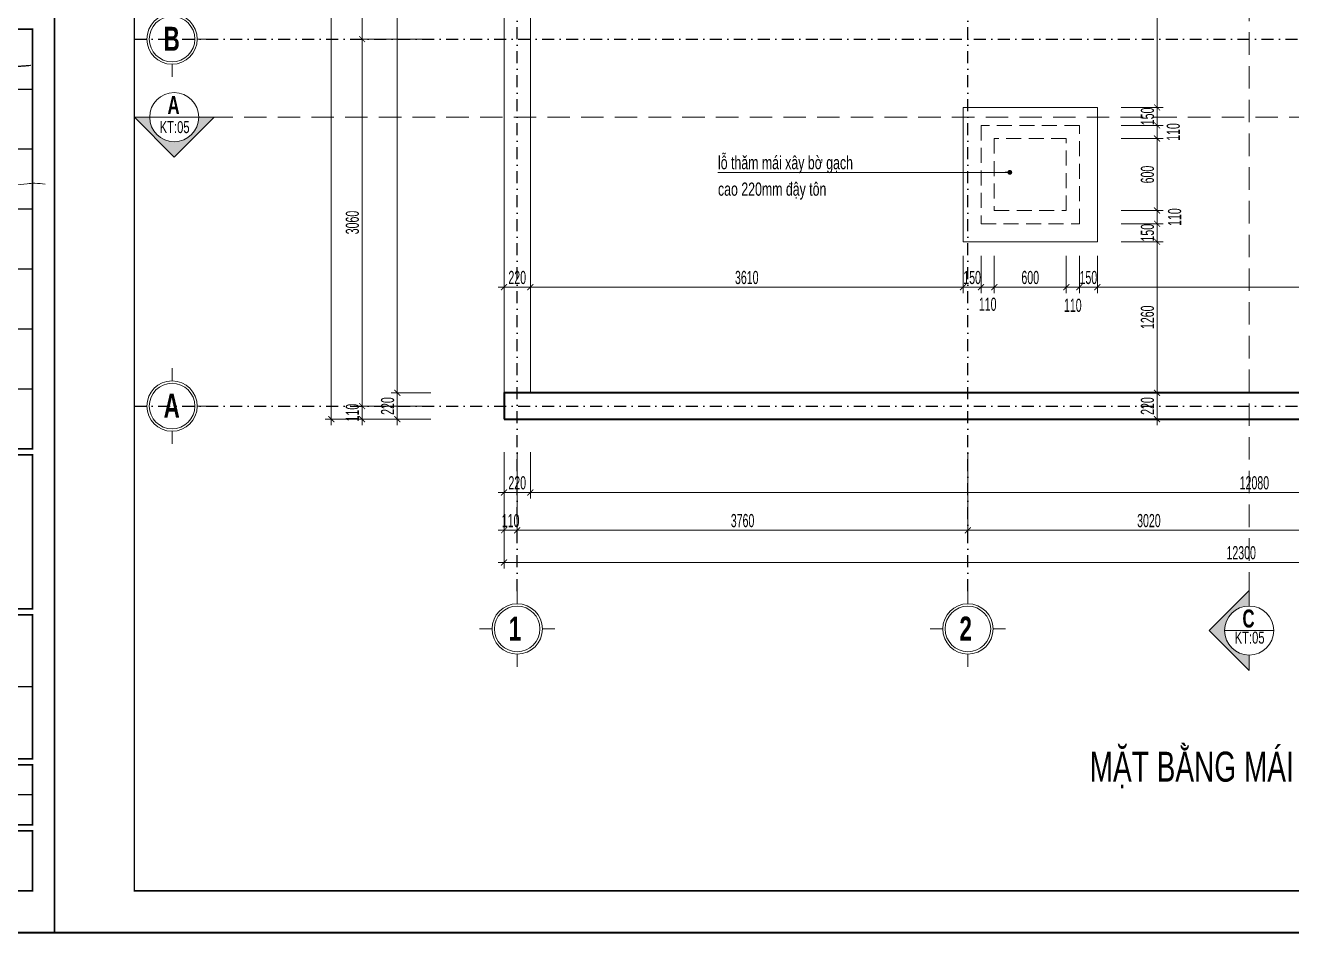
# Model space of a CAD drawing. Header units: inches. Extents: x 274208 to 641690, y -81912 to 129129.
# Drawn here: x 468878 to 479443, y 89217 to 96782 of the extents above; entities that cross this region are included whole.
import ezdxf
from ezdxf.enums import TextEntityAlignment as Align

# ---------------------------------------------------------------- set-up
doc = ezdxf.new("R2010")
doc.units = ezdxf.units.IN
doc.header["$MEASUREMENT"] = 0
doc.header["$PDMODE"] = 3
for name, pattern in [('$1$HIDDEN', [0.375, 0.25, -0.125]), ('DASHDOT', [1, 0.5, -0.25, 0, -0.25]), ('HIDDEN', [0.375, 0.25, -0.125])]:
    doc.linetypes.add(name, pattern=pattern)
for name, color, linetype, lineweight in [('01.Cut', 255, 'Continuous', 35), ('02.Thay', 145, 'Continuous', 20), ('03.Manh', 251, 'Continuous', 13), ('04.Khuat', 250, 'HIDDEN', 18), ('05.Text', 253, 'Continuous', 18), ('08.Dim', 156, 'Continuous', 15), ('09.Hatch', 250, 'Continuous', 5), ('11.Khung bo', 32, 'Continuous', 50), ('12.Khung', 36, 'Continuous', 25), ('NN_KI HIEU', 22, 'Continuous', 18)]:
    doc.layers.add(name, color=color, linetype=linetype, lineweight=lineweight)
doc.layers.add('Tpl_Bound', color=1, linetype='Continuous', plot=False)
doc.layers.add('TRUC', color=250, linetype='DASHDOT')
doc.styles.add('AVANTH', font='')
doc.styles.add('AVANTHB', font='')
doc.styles.add('TT5_Ghi chu 1', font='', dxfattribs={"width": 0.7, "height": 240})
doc.styles.add('TT5_Text Dim', font='hoatbif.shx', dxfattribs={"width": 0.6})
doc.styles.get('AVANTH').set_extended_font_data('.VnAvantH')
doc.styles.get('AVANTHB').set_extended_font_data('.VnAvantH', bold=True)
doc.styles.get('TT5_Ghi chu 1').set_extended_font_data('.VnBlackH')
doc.dimstyles.new('TT5_Dim 1-40', dxfattribs={"dimscale": 40, "dimtxt": 2.2, "dimasz": 1, "dimexe": 1, "dimexo": 0.5, "dimgap": 0.5, "dimtad": 1, "dimdec": 0, "dimzin": 0, "dimdsep": 46, "dimtxsty": 'TT5_Text Dim', "dimblk": 'ARCHTICK', "dimcen": 0, "dimdle": 1, "dimclrd": 256, "dimclre": 256, "dimclrt": 1, "dimadec": 0, "dimazin": 0, "dimtfac": 0.015, "dimtdec": 0, "dimtix": 1, "dimtmove": 2, "dimatfit": 3, "dimldrblk": 'DOT', "dimfxl": 1, "dimtolj": 1, "dimtzin": 0, "dimlwd": -1, "dimlwe": -1, "dimarcsym": 1})
doc.dimstyles.new('TT5_Dim 1-50', dxfattribs={"dimscale": 50, "dimtxt": 2.2, "dimasz": 1, "dimexe": 1, "dimexo": 0.5, "dimgap": 0.5, "dimtad": 1, "dimdec": 0, "dimzin": 0, "dimdsep": 46, "dimtxsty": 'TT5_Text Dim', "dimblk": 'ARCHTICK', "dimcen": 0, "dimdle": 1, "dimclrd": 256, "dimclre": 256, "dimclrt": 1, "dimadec": 0, "dimazin": 0, "dimtfac": 0.015, "dimtdec": 0, "dimtix": 1, "dimtmove": 2, "dimatfit": 3, "dimldrblk": 'DOT', "dimfxl": 1, "dimtolj": 1, "dimtzin": 0, "dimlwd": -1, "dimlwe": -1, "dimarcsym": 1})

# ---------------------------------------------------------------- blocks, each defined once
blk = doc.blocks.new('100')
at = {"layer": '05.Text', "color": 1}
blk.add_arc((1901175, -931477), 3.2, 294.4268, 78.1554, dxfattribs=at)
for points, knots in [([(1899973, -931202), (1899967, -931200), (1899954, -931196), (1899938, -931203), (1899921, -931213), (1899904, -931232), (1899888, -931254), (1899873, -931280), (1899858, -931304), (1899845, -931331), (1899823, -931367), (1899803, -931414), (1899787, -931444), (1899771, -931483), (1899770, -931436), (1899785, -931413), (1899815, -931393), (1899836, -931391), (1899852, -931395), (1899861, -931406), (1899863, -931422), (1899859, -931447), (1899853, -931471), (1899843, -931498), (1899835, -931518), (1899808, -931572), (1899849, -931495), (1899866, -931465), (1899879, -931439), (1899894, -931428), (1899907, -931427), (1899911, -931438), (1899910, -931450), (1899905, -931465), (1899898, -931484), (1899890, -931509), (1899883, -931532), (1899866, -931581), (1899892, -931515), (1899904, -931486), (1899917, -931461), (1899934, -931439), (1899958, -931433), (1899972, -931447), (1899973, -931464), (1899969, -931478), (1899965, -931493), (1899957, -931508), (1899946, -931551), (1899963, -931503), (1899974, -931480), (1899983, -931445), (1900000, -931421), (1900020, -931411), (1900038, -931414), (1900044, -931426), (1900043, -931438), (1900042, -931451), (1900040, -931464), (1900037, -931478), (1900033, -931488), (1900029, -931500), (1900023, -931514), (1900006, -931554), (1900039, -931496), (1900053, -931468), (1900076, -931426), (1900096, -931405), (1900119, -931393), (1900136, -931407), (1900135, -931429), (1900129, -931452), (1900118, -931473), (1900113, -931491), (1900104, -931504), (1900098, -931513), (1900083, -931522), (1900083, -931497), (1900082, -931479), (1900087, -931447), (1900090, -931412), (1900108, -931364), (1900141, -931301), (1900188, -931216), (1900258, -931142), (1900329, -931084), (1900391, -931029), (1900463, -930996), (1900528, -930964), (1900585, -930952), (1900634, -930954), (1900661, -930993), (1900653, -931044), (1900623, -931100), (1900584, -931174), (1900522, -931236), (1900461, -931308), (1900391, -931375), (1900300, -931445), (1900213, -931523), (1900118, -931599), (1900022, -931665), (1899919, -931736), (1899859, -931775), (1899777, -931844), (1899852, -931830), (1899893, -931817), (1899948, -931795), (1900035, -931760), (1900144, -931709), (1900291, -931663), (1900444, -931614), (1900591, -931565), (1900725, -931540), (1900843, -931517), (1900958, -931495), (1901071, -931492), (1901141, -931484), (1901176, -931480)], [0, 0, 0, 0, 19.742736, 37.133711, 51.551109, 77.355177, 111.043228, 134.8749, 168.044937, 195.531963, 223.83206, 296.579604, 334.006538, 354.862187, 374.114917, 422.887411, 452.068937, 474.719362, 486.70833, 499.788035, 516.471079, 533.408581, 573.712401, 591.872122, 617.766461, 649.305708, 711.400313, 744.882204, 779.031282, 791.720508, 801.10504, 810.905666, 823.841208, 837.146436, 855.839349, 886.372303, 913.743024, 937.882632, 993.135332, 1012.578644, 1046.559001, 1074.358066, 1094.38071, 1111.558876, 1125.489315, 1142.037403, 1155.384571, 1170.812574, 1201.849995, 1226.568972, 1266.374313, 1298.841021, 1330.027806, 1350.1848, 1365.448368, 1376.030322, 1387.990701, 1400.504845, 1415.805625, 1427.557431, 1441.212789, 1450.201596, 1464.583471, 1494.495999, 1521.199494, 1587.987784, 1627.792367, 1655.66996, 1679.533207, 1692.164413, 1714.474488, 1740.036894, 1764.968925, 1782.60841, 1796.472323, 1809.830826, 1819.292283, 1836.233739, 1857.253702, 1884.806496, 1928.743175, 1964.457309, 2034.976788, 2144.109914, 2252.814524, 2339.891273, 2418.018128, 2499.388796, 2576.721957, 2632.226097, 2677.858721, 2710.777511, 2760.683591, 2822.385174, 2904.062327, 3008.271093, 3084.765208, 3187.609521, 3297.787944, 3427.826967, 3540.554364, 3658.919114, 3783.110455, 3891.383702, 3938.835148, 3988.246142, 4029.992376, 4088.279873, 4157.519033, 4314.85278, 4446.156677, 4620.795453, 4796.781347, 4910.081883, 5030.401018, 5157.390076, 5260.768552, 5368.159844, 5368.159844, 5368.159844, 5368.159844]), ([(1899807, -931830), (1899808, -931830), (1899809, -931830), (1899811, -931830), (1899812, -931830), (1899815, -931830), (1899816, -931830), (1899821, -931829), (1899824, -931829), (1899831, -931827), (1899835, -931827), (1899842, -931825), (1899845, -931825), (1899855, -931822), (1899860, -931821), (1899870, -931818), (1899875, -931816), (1899882, -931814), (1899884, -931813), (1899893, -931810), (1899900, -931807), (1899913, -931802), (1899920, -931800), (1899931, -931795), (1899935, -931793), (1899943, -931790), (1899946, -931789), (1899953, -931786), (1899956, -931785), (1899966, -931781), (1899972, -931778), (1899985, -931773), (1899991, -931771), (1900002, -931766), (1900006, -931765), (1900015, -931761), (1900019, -931759), (1900032, -931754), (1900040, -931750), (1900066, -931739), (1900083, -931731), (1900108, -931721), (1900116, -931717), (1900131, -931711), (1900137, -931709), (1900149, -931704), (1900154, -931702), (1900165, -931698), (1900170, -931696), (1900186, -931691), (1900197, -931687), (1900229, -931676), (1900250, -931670), (1900281, -931660), (1900290, -931657), (1900310, -931651), (1900319, -931647), (1900348, -931638), (1900367, -931632), (1900397, -931622), (1900407, -931619), (1900427, -931612), (1900437, -931609), (1900456, -931603), (1900465, -931600), (1900494, -931591), (1900513, -931584), (1900541, -931576), (1900550, -931573), (1900570, -931567), (1900581, -931565), (1900597, -931560), (1900603, -931559), (1900622, -931554), (1900634, -931551), (1900659, -931546), (1900671, -931544), (1900692, -931540), (1900701, -931538), (1900716, -931535), (1900723, -931534), (1900737, -931531), (1900744, -931530), (1900765, -931526), (1900779, -931523), (1900801, -931519), (1900809, -931518), (1900825, -931514), (1900833, -931513), (1900855, -931509), (1900870, -931506), (1900892, -931502), (1900900, -931501), (1900923, -931497), (1900939, -931494), (1900958, -931492), (1900962, -931492), (1900971, -931491), (1900975, -931490), (1900987, -931489), (1900995, -931489), (1901020, -931487), (1901037, -931486), (1901058, -931485), (1901063, -931485), (1901074, -931484), (1901080, -931484), (1901093, -931483), (1901099, -931482), (1901118, -931480), (1901130, -931479), (1901154, -931477), (1901165, -931475), (1901176, -931474)], [20.328887, 20.328887, 20.328887, 20.328887, 20.34966, 20.34966, 20.370433, 20.370433, 20.391207, 20.391207, 20.434161, 20.434161, 20.477115, 20.477115, 20.520069, 20.520069, 20.602897, 20.602897, 20.685725, 20.685725, 20.73073, 20.73073, 20.841809, 20.841809, 20.952889, 20.952889, 21.022543, 21.022543, 21.07671, 21.07671, 21.130876, 21.130876, 21.239209, 21.239209, 21.346164, 21.346164, 21.41774, 21.41774, 21.489317, 21.489317, 21.632469, 21.632469, 21.918775, 21.918775, 22.055033, 22.055033, 22.161922, 22.161922, 22.248189, 22.248189, 22.334455, 22.334455, 22.506988, 22.506988, 22.852054, 22.852054, 23.007369, 23.007369, 23.162684, 23.162684, 23.473314, 23.473314, 23.645655, 23.645655, 23.799507, 23.799507, 23.953358, 23.953358, 24.261061, 24.261061, 24.408804, 24.408804, 24.575973, 24.575973, 24.672801, 24.672801, 24.866458, 24.866458, 25.060115, 25.060115, 25.196763, 25.196763, 25.305273, 25.305273, 25.413783, 25.413783, 25.630804, 25.630804, 25.76457, 25.76457, 25.881574, 25.881574, 26.112213, 26.112213, 26.23287, 26.23287, 26.474182, 26.474182, 26.537592, 26.537592, 26.601002, 26.601002, 26.727823, 26.727823, 26.981464, 26.981464, 27.056988, 27.056988, 27.154575, 27.154575, 27.252161, 27.252161, 27.447334, 27.447334, 27.617006, 27.617006, 27.617006, 27.617006]), ([(1900027, -933500), (1900028, -933495), (1900029, -933475), (1900010, -933522), (1900041, -933557), (1900095, -933511), (1900154, -933461), (1900222, -933393), (1900280, -933312), (1900318, -933248), (1900355, -933202), (1900345, -933163), (1900297, -933190), (1900265, -933226), (1900221, -933280), (1900168, -933361), (1900108, -933445), (1900075, -933539), (1900057, -933597), (1900065, -933630), (1900077, -933654), (1900123, -933629), (1900176, -933586), (1900391, -933344), (1900537, -933217), (1900787, -932865), (1900665, -932986), (1900598, -933094), (1900494, -933261), (1900413, -933391), (1900396, -933454), (1900395, -933492), (1900470, -933407), (1900493, -933365), (1900645, -933168), (1900543, -933294), (1900513, -933336), (1900502, -933367), (1900498, -933393), (1900534, -933398), (1900569, -933370), (1900603, -933334), (1900678, -933245), (1900567, -933315), (1900453, -933362), (1900586, -933347), (1900655, -933323), (1900766, -933306), (1900830, -933287), (1900975, -933278), (1900875, -933295), (1900785, -933350), (1900604, -933442), (1900351, -933549), (1899955, -933689), (1899652, -933774), (1899240, -933977), (1899913, -933722), (1900222, -933624), (1900688, -933511), (1901024, -933457), (1901268, -933437), (1901368, -933451), (1901426, -933459)], [0, 0, 0, 0, 13.001549, 45.182046, 75.147666, 135.108377, 209.641321, 330.219786, 413.431736, 506.039568, 562.398795, 572.463919, 614.687261, 666.540181, 742.379066, 813.202468, 960.332922, 1047.085289, 1116.051756, 1131.302675, 1149.586427, 1184.79628, 1250.847983, 1377.568732, 2101.569807, 2168.068812, 2267.843813, 2387.363722, 2649.028258, 2817.08725, 2833.831444, 2854.618351, 2901.709158, 3027.903615, 3176.185809, 3269.626432, 3330.368571, 3346.796885, 3372.809813, 3391.190007, 3437.370987, 3499.325704, 3566.136718, 3664.560559, 3739.363206, 3816.79641, 3907.070556, 4014.590981, 4111.202593, 4196.764677, 4225.616608, 4342.07839, 4556.167365, 4806.734713, 5180.847788, 5782.871818, 5867.791252, 6344.624172, 6742.186194, 7236.015034, 7661.393477, 7790.355718, 7964.394921, 7964.394921, 7964.394921, 7964.394921])]:
    blk.add_open_spline(points, degree=3, knots=knots, dxfattribs=at)
at = {"layer": '11.Khung bo', "const_width": 26.7}
for points in [[(1860913, -945240), (1860913, -916940), (1896063, -916940), (1896063, -945240)], [(1896213, -937871), (1901213, -937871), (1901213, -930871), (1896213, -930871)], [(1896213, -940540), (1901213, -940540), (1901213, -937971), (1896213, -937971)], [(1896213, -943040), (1901213, -943040), (1901213, -940640), (1896213, -940640)], [(1896213, -944140), (1901213, -944140), (1901213, -943140), (1896213, -943140)], [(1896213, -945240), (1901213, -945240), (1901213, -944240), (1896213, -944240)]]:
    blk.add_lwpolyline(points, close=True, dxfattribs=at)
at = {"layer": '12.Khung'}
for p, q in [((1896213, -931871), (1901213, -931871)), ((1896213, -932871), (1901213, -932871)), ((1896213, -933871), (1901213, -933871)), ((1896213, -934871), (1901213, -934871)), ((1896213, -935871), (1901213, -935871)), ((1896213, -936871), (1901213, -936871)), ((1901213, -941840), (1896213, -941840)), ((1901213, -943640), (1896213, -943640))]:
    blk.add_line(p, q, dxfattribs=at)
at = {"layer": '12.Khung', "color": 1}
blk.add_lwpolyline([(1901579, -945940), (1901579, -916240), (1859580, -916240), (1859580, -945940)], close=True, dxfattribs=at)
blk = doc.blocks.new('DANHTRUC')
for p, q in [((980383, -947347), (980383, -947137)), ((979963, -947767), (979753, -947767)), ((980803, -947767), (981013, -947767)), ((980383, -948187), (980383, -948397))]:
    blk.add_line(p, q)
for radius in [420, 380]:
    blk.add_circle((980383, -947767), radius)
blk = doc.blocks.new('_ARCHTICK')
at = {"color": 0, "linetype": 'ByBlock', "const_width": 0.15}
blk.add_lwpolyline([(-0.5, -0.5), (0.5, 0.5)], dxfattribs=at)
blk = doc.blocks.new('*D166')
at = {"layer": '08.Dim', "transparency": 16777216}
for p, q in [((472260, 100498), (471931, 100498)), ((471981, 100548), (471981, 93668)), ((472260, 93718), (471931, 93718))]:
    blk.add_line(p, q, dxfattribs=at)
at = {"layer": 'Defpoints', "color": 0, "transparency": 16777216}
for p in [(472285, 100498), (471981, 93718), (472285, 93718)]:
    blk.add_point(p, dxfattribs=at)
at = {"layer": '08.Dim', "transparency": 16777216, "xscale": 50, "yscale": 50, "zscale": 50}
for p, rotation in [((471981, 100498), 90), ((471981, 93718), 270)]:
    blk.add_blockref('_ARCHTICK', p, dxfattribs=dict(at, rotation=rotation))
at = {"layer": '08.Dim', "color": 1, "transparency": 16777216, "insert": (471901, 97108), "char_height": 110, "attachment_point": 5, "rotation": 90, "style": 'TT5_Text Dim'}
blk.add_mtext('\\A1;6780', dxfattribs=at)
blk = doc.blocks.new('_DOT')
at = {"color": 1, "linetype": 'ByBlock'}
blk.add_line((-0.5, 0), (-1, 0), dxfattribs=at)
at = {"color": 1, "linetype": 'ByBlock', "const_width": 0.5}
blk.add_lwpolyline([(-0.25, 0, 1), (0.25, 0, 1)], format="xyb", close=True, dxfattribs=at)
blk = doc.blocks.new('*D167')
at = {"layer": '08.Dim', "transparency": 16777216}
for p, q in [((472260, 93718), (471931, 93718)), ((471981, 93768), (471981, 93448)), ((472260, 93498), (471931, 93498))]:
    blk.add_line(p, q, dxfattribs=at)
at = {"layer": 'Defpoints', "color": 0, "transparency": 16777216}
for p in [(472285, 93718), (471981, 93498), (472285, 93498)]:
    blk.add_point(p, dxfattribs=at)
at = {"layer": '08.Dim', "transparency": 16777216, "xscale": 50, "yscale": 50, "zscale": 50}
for p, rotation in [((471981, 93718), 90), ((471981, 93498), 270)]:
    blk.add_blockref('_ARCHTICK', p, dxfattribs=dict(at, rotation=rotation))
at = {"layer": '08.Dim', "color": 1, "transparency": 16777216, "insert": (471901, 93608), "char_height": 110, "attachment_point": 5, "rotation": 90, "style": 'TT5_Text Dim'}
blk.add_mtext('\\A1;220', dxfattribs=at)
blk = doc.blocks.new('*D169')
at = {"layer": '08.Dim', "transparency": 16777216}
for p, q in [((472260, 100388), (471637, 100388)), ((471687, 100438), (471687, 96618)), ((472260, 96668), (471637, 96668))]:
    blk.add_line(p, q, dxfattribs=at)
at = {"layer": 'Defpoints', "color": 0, "transparency": 16777216}
for p in [(472285, 100388), (471687, 96668), (472285, 96668)]:
    blk.add_point(p, dxfattribs=at)
at = {"layer": '08.Dim', "transparency": 16777216, "xscale": 50, "yscale": 50, "zscale": 50}
for p, rotation in [((471687, 100388), 90), ((471687, 96668), 270)]:
    blk.add_blockref('_ARCHTICK', p, dxfattribs=dict(at, rotation=rotation))
at = {"layer": '08.Dim', "color": 1, "transparency": 16777216, "insert": (471607, 98528), "char_height": 110, "attachment_point": 5, "rotation": 90, "style": 'TT5_Text Dim'}
blk.add_mtext('\\A1;3720', dxfattribs=at)
blk = doc.blocks.new('*D170')
at = {"layer": '08.Dim', "transparency": 16777216}
for p, q in [((471687, 96718), (471687, 93558)), ((472260, 96668), (471637, 96668)), ((472260, 93608), (471637, 93608))]:
    blk.add_line(p, q, dxfattribs=at)
at = {"layer": 'Defpoints', "color": 0, "transparency": 16777216}
for p in [(472285, 96668), (471687, 93608), (472285, 93608)]:
    blk.add_point(p, dxfattribs=at)
at = {"layer": '08.Dim', "transparency": 16777216, "xscale": 50, "yscale": 50, "zscale": 50}
for p, rotation in [((471687, 96668), 90), ((471687, 93608), 270)]:
    blk.add_blockref('_ARCHTICK', p, dxfattribs=dict(at, rotation=rotation))
at = {"layer": '08.Dim', "color": 1, "transparency": 16777216, "insert": (471607, 95138), "char_height": 110, "attachment_point": 5, "rotation": 90, "style": 'TT5_Text Dim'}
blk.add_mtext('\\A1;3060', dxfattribs=at)
blk = doc.blocks.new('*D171')
at = {"layer": '08.Dim', "transparency": 16777216}
for p, q in [((472260, 93608), (471637, 93608)), ((471687, 93608), (471687, 93658)), ((471687, 93608), (471687, 93498)), ((472260, 93498), (471637, 93498)), ((471687, 93498), (471687, 93448))]:
    blk.add_line(p, q, dxfattribs=at)
at = {"layer": 'Defpoints', "color": 0, "transparency": 16777216}
for p in [(472285, 93608), (471687, 93498), (472285, 93498)]:
    blk.add_point(p, dxfattribs=at)
at = {"layer": '08.Dim', "transparency": 16777216, "xscale": 50, "yscale": 50, "zscale": 50}
for p, rotation in [((471687, 93608), 270), ((471687, 93498), 90)]:
    blk.add_blockref('_ARCHTICK', p, dxfattribs=dict(at, rotation=rotation))
at = {"layer": '08.Dim', "color": 1, "transparency": 16777216, "insert": (471607, 93553), "char_height": 110, "attachment_point": 5, "rotation": 90, "style": 'TT5_Text Dim'}
blk.add_mtext('\\A1;110', dxfattribs=at)
blk = doc.blocks.new('*D172')
at = {"layer": '08.Dim', "transparency": 16777216}
for p, q in [((472260, 100498), (471381, 100498)), ((471431, 100548), (471431, 93448)), ((472260, 93498), (471381, 93498))]:
    blk.add_line(p, q, dxfattribs=at)
at = {"layer": 'Defpoints', "color": 0, "transparency": 16777216}
for p in [(472285, 100498), (471431, 93498), (472285, 93498)]:
    blk.add_point(p, dxfattribs=at)
at = {"layer": '08.Dim', "transparency": 16777216, "xscale": 50, "yscale": 50, "zscale": 50}
for p, rotation in [((471431, 100498), 90), ((471431, 93498), 270)]:
    blk.add_blockref('_ARCHTICK', p, dxfattribs=dict(at, rotation=rotation))
at = {"layer": '08.Dim', "color": 1, "transparency": 16777216, "insert": (471351, 96998), "char_height": 110, "attachment_point": 5, "rotation": 90, "style": 'TT5_Text Dim'}
blk.add_mtext('\\A1;7000', dxfattribs=at)
blk = doc.blocks.new('*D189')
at = {"layer": '08.Dim', "transparency": 16777216}
for p, q in [((472872, 93222), (472872, 92837)), ((473092, 93222), (473092, 92837)), ((472822, 92887), (473142, 92887))]:
    blk.add_line(p, q, dxfattribs=at)
at = {"layer": 'Defpoints', "color": 0, "transparency": 16777216}
for p in [(472872, 93247), (473092, 93247), (473092, 92887)]:
    blk.add_point(p, dxfattribs=at)
at = {"layer": '08.Dim', "transparency": 16777216, "xscale": 50, "yscale": 50, "zscale": 50, "rotation": 180}
blk.add_blockref('_ARCHTICK', (472872, 92887), dxfattribs=at)
at = {"layer": '08.Dim', "transparency": 16777216, "xscale": 50, "yscale": 50, "zscale": 50}
blk.add_blockref('_ARCHTICK', (473092, 92887), dxfattribs=at)
at = {"layer": '08.Dim', "color": 1, "transparency": 16777216, "insert": (472982, 92967), "char_height": 110, "attachment_point": 5, "style": 'TT5_Text Dim'}
blk.add_mtext('\\A1;220', dxfattribs=at)
blk = doc.blocks.new('*D190')
at = {"layer": '08.Dim', "transparency": 16777216}
for p, q in [((473092, 93222), (473092, 92837)), ((485172, 93222), (485172, 92837)), ((473042, 92887), (485222, 92887))]:
    blk.add_line(p, q, dxfattribs=at)
at = {"layer": 'Defpoints', "color": 0, "transparency": 16777216}
for p in [(473092, 93247), (485172, 93247), (485172, 92887)]:
    blk.add_point(p, dxfattribs=at)
at = {"layer": '08.Dim', "transparency": 16777216, "xscale": 50, "yscale": 50, "zscale": 50, "rotation": 180}
blk.add_blockref('_ARCHTICK', (473092, 92887), dxfattribs=at)
at = {"layer": '08.Dim', "transparency": 16777216, "xscale": 50, "yscale": 50, "zscale": 50}
blk.add_blockref('_ARCHTICK', (485172, 92887), dxfattribs=at)
at = {"layer": '08.Dim', "color": 1, "transparency": 16777216, "insert": (479132, 92967), "char_height": 110, "attachment_point": 5, "style": 'TT5_Text Dim'}
blk.add_mtext('\\A1;12080', dxfattribs=at)
blk = doc.blocks.new('*D191')
at = {"layer": '08.Dim', "transparency": 16777216}
for p, q in [((472872, 93222), (472872, 92522)), ((472982, 93222), (472982, 92522)), ((472872, 92572), (472822, 92572)), ((472872, 92572), (472982, 92572)), ((472982, 92572), (473032, 92572))]:
    blk.add_line(p, q, dxfattribs=at)
at = {"layer": 'Defpoints', "color": 0, "transparency": 16777216}
for p in [(472872, 93247), (472982, 93247), (472982, 92572)]:
    blk.add_point(p, dxfattribs=at)
at = {"layer": '08.Dim', "transparency": 16777216, "xscale": 50, "yscale": 50, "zscale": 50}
blk.add_blockref('_ARCHTICK', (472872, 92572), dxfattribs=at)
at = {"layer": '08.Dim', "transparency": 16777216, "xscale": 50, "yscale": 50, "zscale": 50, "rotation": 180}
blk.add_blockref('_ARCHTICK', (472982, 92572), dxfattribs=at)
at = {"layer": '08.Dim', "color": 1, "transparency": 16777216, "insert": (472927, 92652), "char_height": 110, "attachment_point": 5, "style": 'TT5_Text Dim'}
blk.add_mtext('\\A1;110', dxfattribs=at)
blk = doc.blocks.new('*D192')
at = {"layer": '08.Dim', "transparency": 16777216}
for p, q in [((472982, 93222), (472982, 92522)), ((476742, 93222), (476742, 92522)), ((472932, 92572), (476792, 92572))]:
    blk.add_line(p, q, dxfattribs=at)
at = {"layer": 'Defpoints', "color": 0, "transparency": 16777216}
for p in [(472982, 93247), (476742, 93247), (476742, 92572)]:
    blk.add_point(p, dxfattribs=at)
at = {"layer": '08.Dim', "transparency": 16777216, "xscale": 50, "yscale": 50, "zscale": 50, "rotation": 180}
blk.add_blockref('_ARCHTICK', (472982, 92572), dxfattribs=at)
at = {"layer": '08.Dim', "transparency": 16777216, "xscale": 50, "yscale": 50, "zscale": 50}
blk.add_blockref('_ARCHTICK', (476742, 92572), dxfattribs=at)
at = {"layer": '08.Dim', "color": 1, "transparency": 16777216, "insert": (474862, 92652), "char_height": 110, "attachment_point": 5, "style": 'TT5_Text Dim'}
blk.add_mtext('\\A1;3760', dxfattribs=at)
blk = doc.blocks.new('*D193')
at = {"layer": '08.Dim', "transparency": 16777216}
for p, q in [((476742, 93222), (476742, 92522)), ((479762, 93222), (479762, 92522)), ((476692, 92572), (479812, 92572))]:
    blk.add_line(p, q, dxfattribs=at)
at = {"layer": 'Defpoints', "color": 0, "transparency": 16777216}
for p in [(476742, 93247), (479762, 93247), (479762, 92572)]:
    blk.add_point(p, dxfattribs=at)
at = {"layer": '08.Dim', "transparency": 16777216, "xscale": 50, "yscale": 50, "zscale": 50, "rotation": 180}
blk.add_blockref('_ARCHTICK', (476742, 92572), dxfattribs=at)
at = {"layer": '08.Dim', "transparency": 16777216, "xscale": 50, "yscale": 50, "zscale": 50}
blk.add_blockref('_ARCHTICK', (479762, 92572), dxfattribs=at)
at = {"layer": '08.Dim', "color": 1, "transparency": 16777216, "insert": (478252, 92652), "char_height": 110, "attachment_point": 5, "style": 'TT5_Text Dim'}
blk.add_mtext('\\A1;3020', dxfattribs=at)
blk = doc.blocks.new('*D196')
at = {"layer": '08.Dim', "transparency": 16777216}
for p, q in [((472872, 93222), (472872, 92254)), ((485172, 93222), (485172, 92254)), ((472822, 92304), (485222, 92304))]:
    blk.add_line(p, q, dxfattribs=at)
at = {"layer": 'Defpoints', "color": 0, "transparency": 16777216}
for p in [(472872, 93247), (485172, 93247), (485172, 92304)]:
    blk.add_point(p, dxfattribs=at)
at = {"layer": '08.Dim', "transparency": 16777216, "xscale": 50, "yscale": 50, "zscale": 50, "rotation": 180}
blk.add_blockref('_ARCHTICK', (472872, 92304), dxfattribs=at)
at = {"layer": '08.Dim', "transparency": 16777216, "xscale": 50, "yscale": 50, "zscale": 50}
blk.add_blockref('_ARCHTICK', (485172, 92304), dxfattribs=at)
at = {"layer": '08.Dim', "color": 1, "transparency": 16777216, "insert": (479022, 92384), "char_height": 110, "attachment_point": 5, "style": 'TT5_Text Dim'}
blk.add_mtext('\\A1;12300', dxfattribs=at)
blk = doc.blocks.new('*D1308')
at = {"layer": '08.Dim', "transparency": 16777216}
for p, q in [((478020, 100278), (478370, 100278)), ((478320, 100328), (478320, 96048)), ((478020, 96098), (478370, 96098))]:
    blk.add_line(p, q, dxfattribs=at)
at = {"layer": 'Defpoints', "color": 0, "transparency": 16777216}
for p in [(477995, 100278), (477995, 96098), (478320, 96098)]:
    blk.add_point(p, dxfattribs=at)
at = {"layer": '08.Dim', "transparency": 16777216, "xscale": 50, "yscale": 50, "zscale": 50}
for p, rotation in [((478320, 100278), 90), ((478320, 96098), 270)]:
    blk.add_blockref('_ARCHTICK', p, dxfattribs=dict(at, rotation=rotation))
at = {"layer": '08.Dim', "color": 1, "transparency": 16777216, "insert": (478240, 98188), "char_height": 110, "attachment_point": 5, "rotation": 90, "style": 'TT5_Text Dim'}
blk.add_mtext('\\A1;4180', dxfattribs=at)
blk = doc.blocks.new('*D1309')
at = {"layer": '08.Dim', "transparency": 16777216}
for p, q in [((478320, 96098), (478320, 96148)), ((478020, 96098), (478370, 96098)), ((478320, 96098), (478320, 95948)), ((478020, 95948), (478370, 95948)), ((478320, 95948), (478320, 95898))]:
    blk.add_line(p, q, dxfattribs=at)
at = {"layer": 'Defpoints', "color": 0, "transparency": 16777216}
for p in [(477995, 96098), (477995, 95948), (478320, 95948)]:
    blk.add_point(p, dxfattribs=at)
at = {"layer": '08.Dim', "transparency": 16777216, "xscale": 50, "yscale": 50, "zscale": 50}
for p, rotation in [((478320, 96098), 270), ((478320, 95948), 90)]:
    blk.add_blockref('_ARCHTICK', p, dxfattribs=dict(at, rotation=rotation))
at = {"layer": '08.Dim', "color": 1, "transparency": 16777216, "insert": (478240, 96023), "char_height": 110, "attachment_point": 5, "rotation": 90, "style": 'TT5_Text Dim'}
blk.add_mtext('\\A1;150', dxfattribs=at)
blk = doc.blocks.new('*D1310')
at = {"layer": '08.Dim', "transparency": 16777216}
for p, q in [((478020, 95948), (478370, 95948)), ((478320, 95998), (478320, 95788)), ((478020, 95838), (478370, 95838))]:
    blk.add_line(p, q, dxfattribs=at)
at = {"layer": 'Defpoints', "color": 0, "transparency": 16777216}
for p in [(477995, 95948), (477995, 95838), (478320, 95838)]:
    blk.add_point(p, dxfattribs=at)
at = {"layer": '08.Dim', "transparency": 16777216, "xscale": 50, "yscale": 50, "zscale": 50}
for p, rotation in [((478320, 95948), 90), ((478320, 95838), 270)]:
    blk.add_blockref('_ARCHTICK', p, dxfattribs=dict(at, rotation=rotation))
at = {"layer": '08.Dim', "color": 1, "transparency": 16777216, "insert": (478456, 95893), "char_height": 110, "attachment_point": 5, "rotation": 90, "style": 'TT5_Text Dim'}
blk.add_mtext('\\A1;110', dxfattribs=at)
blk = doc.blocks.new('*D1311')
at = {"layer": '08.Dim', "transparency": 16777216}
for p, q in [((478020, 95838), (478370, 95838)), ((478320, 95888), (478320, 95188)), ((478020, 95238), (478370, 95238))]:
    blk.add_line(p, q, dxfattribs=at)
at = {"layer": 'Defpoints', "color": 0, "transparency": 16777216}
for p in [(477995, 95838), (477995, 95238), (478320, 95238)]:
    blk.add_point(p, dxfattribs=at)
at = {"layer": '08.Dim', "transparency": 16777216, "xscale": 50, "yscale": 50, "zscale": 50}
for p, rotation in [((478320, 95838), 90), ((478320, 95238), 270)]:
    blk.add_blockref('_ARCHTICK', p, dxfattribs=dict(at, rotation=rotation))
at = {"layer": '08.Dim', "color": 1, "transparency": 16777216, "insert": (478240, 95538), "char_height": 110, "attachment_point": 5, "rotation": 90, "style": 'TT5_Text Dim'}
blk.add_mtext('\\A1;600', dxfattribs=at)
blk = doc.blocks.new('*D1312')
at = {"layer": '08.Dim', "transparency": 16777216}
for p, q in [((478020, 95238), (478370, 95238)), ((478320, 95288), (478320, 95078)), ((478020, 95128), (478370, 95128))]:
    blk.add_line(p, q, dxfattribs=at)
at = {"layer": 'Defpoints', "color": 0, "transparency": 16777216}
for p in [(477995, 95238), (477995, 95128), (478320, 95128)]:
    blk.add_point(p, dxfattribs=at)
at = {"layer": '08.Dim', "transparency": 16777216, "xscale": 50, "yscale": 50, "zscale": 50}
for p, rotation in [((478320, 95238), 90), ((478320, 95128), 270)]:
    blk.add_blockref('_ARCHTICK', p, dxfattribs=dict(at, rotation=rotation))
at = {"layer": '08.Dim', "color": 1, "transparency": 16777216, "insert": (478467, 95183), "char_height": 110, "attachment_point": 5, "rotation": 90, "style": 'TT5_Text Dim'}
blk.add_mtext('\\A1;110', dxfattribs=at)
blk = doc.blocks.new('*D1313')
at = {"layer": '08.Dim', "transparency": 16777216}
for p, q in [((478020, 95128), (478370, 95128)), ((478320, 95128), (478320, 95178)), ((478320, 95128), (478320, 94978)), ((478020, 94978), (478370, 94978)), ((478320, 94978), (478320, 94928))]:
    blk.add_line(p, q, dxfattribs=at)
at = {"layer": 'Defpoints', "color": 0, "transparency": 16777216}
for p in [(477995, 95128), (477995, 94978), (478320, 94978)]:
    blk.add_point(p, dxfattribs=at)
at = {"layer": '08.Dim', "transparency": 16777216, "xscale": 50, "yscale": 50, "zscale": 50}
for p, rotation in [((478320, 95128), 270), ((478320, 94978), 90)]:
    blk.add_blockref('_ARCHTICK', p, dxfattribs=dict(at, rotation=rotation))
at = {"layer": '08.Dim', "color": 1, "transparency": 16777216, "insert": (478240, 95053), "char_height": 110, "attachment_point": 5, "rotation": 90, "style": 'TT5_Text Dim'}
blk.add_mtext('\\A1;150', dxfattribs=at)
blk = doc.blocks.new('*D1314')
at = {"layer": '08.Dim', "transparency": 16777216}
for p, q in [((478320, 95028), (478320, 93668)), ((478020, 94978), (478370, 94978)), ((478020, 93718), (478370, 93718))]:
    blk.add_line(p, q, dxfattribs=at)
at = {"layer": 'Defpoints', "color": 0, "transparency": 16777216}
for p in [(477995, 94978), (477995, 93718), (478320, 93718)]:
    blk.add_point(p, dxfattribs=at)
at = {"layer": '08.Dim', "transparency": 16777216, "xscale": 50, "yscale": 50, "zscale": 50}
for p, rotation in [((478320, 94978), 90), ((478320, 93718), 270)]:
    blk.add_blockref('_ARCHTICK', p, dxfattribs=dict(at, rotation=rotation))
at = {"layer": '08.Dim', "color": 1, "transparency": 16777216, "insert": (478240, 94348), "char_height": 110, "attachment_point": 5, "rotation": 90, "style": 'TT5_Text Dim'}
blk.add_mtext('\\A1;1260', dxfattribs=at)
blk = doc.blocks.new('*D1315')
at = {"layer": '08.Dim', "transparency": 16777216}
for p, q in [((478020, 93718), (478370, 93718)), ((478320, 93768), (478320, 93448)), ((478020, 93498), (478370, 93498))]:
    blk.add_line(p, q, dxfattribs=at)
at = {"layer": 'Defpoints', "color": 0, "transparency": 16777216}
for p in [(477995, 93718), (477995, 93498), (478320, 93498)]:
    blk.add_point(p, dxfattribs=at)
at = {"layer": '08.Dim', "transparency": 16777216, "xscale": 50, "yscale": 50, "zscale": 50}
for p, rotation in [((478320, 93718), 90), ((478320, 93498), 270)]:
    blk.add_blockref('_ARCHTICK', p, dxfattribs=dict(at, rotation=rotation))
at = {"layer": '08.Dim', "color": 1, "transparency": 16777216, "insert": (478240, 93608), "char_height": 110, "attachment_point": 5, "rotation": 90, "style": 'TT5_Text Dim'}
blk.add_mtext('\\A1;220', dxfattribs=at)
blk = doc.blocks.new('*D1316')
at = {"layer": '08.Dim', "transparency": 16777216}
for p, q in [((472872, 94859), (472872, 94549)), ((473092, 94859), (473092, 94549)), ((472822, 94599), (473142, 94599))]:
    blk.add_line(p, q, dxfattribs=at)
at = {"layer": 'Defpoints', "color": 0, "transparency": 16777216}
for p in [(472872, 94884), (473092, 94884), (473092, 94599)]:
    blk.add_point(p, dxfattribs=at)
at = {"layer": '08.Dim', "transparency": 16777216, "xscale": 50, "yscale": 50, "zscale": 50, "rotation": 180}
blk.add_blockref('_ARCHTICK', (472872, 94599), dxfattribs=at)
at = {"layer": '08.Dim', "transparency": 16777216, "xscale": 50, "yscale": 50, "zscale": 50}
blk.add_blockref('_ARCHTICK', (473092, 94599), dxfattribs=at)
at = {"layer": '08.Dim', "color": 1, "transparency": 16777216, "insert": (472982, 94679), "char_height": 110, "attachment_point": 5, "style": 'TT5_Text Dim'}
blk.add_mtext('\\A1;220', dxfattribs=at)
blk = doc.blocks.new('*D1317')
at = {"layer": '08.Dim', "transparency": 16777216}
for p, q in [((473092, 94859), (473092, 94549)), ((476702, 94859), (476702, 94549)), ((473042, 94599), (476752, 94599))]:
    blk.add_line(p, q, dxfattribs=at)
at = {"layer": 'Defpoints', "color": 0, "transparency": 16777216}
for p in [(473092, 94884), (476702, 94884), (476702, 94599)]:
    blk.add_point(p, dxfattribs=at)
at = {"layer": '08.Dim', "transparency": 16777216, "xscale": 50, "yscale": 50, "zscale": 50, "rotation": 180}
blk.add_blockref('_ARCHTICK', (473092, 94599), dxfattribs=at)
at = {"layer": '08.Dim', "transparency": 16777216, "xscale": 50, "yscale": 50, "zscale": 50}
blk.add_blockref('_ARCHTICK', (476702, 94599), dxfattribs=at)
at = {"layer": '08.Dim', "color": 1, "transparency": 16777216, "insert": (474897, 94679), "char_height": 110, "attachment_point": 5, "style": 'TT5_Text Dim'}
blk.add_mtext('\\A1;3610', dxfattribs=at)
blk = doc.blocks.new('*D1318')
at = {"layer": '08.Dim', "transparency": 16777216}
for p, q in [((476702, 94859), (476702, 94549)), ((476852, 94859), (476852, 94549)), ((476702, 94599), (476652, 94599)), ((476702, 94599), (476852, 94599)), ((476852, 94599), (476902, 94599))]:
    blk.add_line(p, q, dxfattribs=at)
at = {"layer": 'Defpoints', "color": 0, "transparency": 16777216}
for p in [(476702, 94884), (476852, 94884), (476852, 94599)]:
    blk.add_point(p, dxfattribs=at)
at = {"layer": '08.Dim', "transparency": 16777216, "xscale": 50, "yscale": 50, "zscale": 50}
blk.add_blockref('_ARCHTICK', (476702, 94599), dxfattribs=at)
at = {"layer": '08.Dim', "transparency": 16777216, "xscale": 50, "yscale": 50, "zscale": 50, "rotation": 180}
blk.add_blockref('_ARCHTICK', (476852, 94599), dxfattribs=at)
at = {"layer": '08.Dim', "color": 1, "transparency": 16777216, "insert": (476777, 94679), "char_height": 110, "attachment_point": 5, "style": 'TT5_Text Dim'}
blk.add_mtext('\\A1;150', dxfattribs=at)
blk = doc.blocks.new('*D1319')
at = {"layer": '08.Dim', "transparency": 16777216}
for p, q in [((476852, 94859), (476852, 94549)), ((476962, 94859), (476962, 94549)), ((476802, 94599), (477012, 94599))]:
    blk.add_line(p, q, dxfattribs=at)
at = {"layer": 'Defpoints', "color": 0, "transparency": 16777216}
for p in [(476852, 94884), (476962, 94884), (476962, 94599)]:
    blk.add_point(p, dxfattribs=at)
at = {"layer": '08.Dim', "transparency": 16777216, "xscale": 50, "yscale": 50, "zscale": 50, "rotation": 180}
blk.add_blockref('_ARCHTICK', (476852, 94599), dxfattribs=at)
at = {"layer": '08.Dim', "transparency": 16777216, "xscale": 50, "yscale": 50, "zscale": 50}
blk.add_blockref('_ARCHTICK', (476962, 94599), dxfattribs=at)
at = {"layer": '08.Dim', "color": 1, "transparency": 16777216, "insert": (476907, 94456), "char_height": 110, "attachment_point": 5, "style": 'TT5_Text Dim'}
blk.add_mtext('\\A1;110', dxfattribs=at)
blk = doc.blocks.new('*D1320')
at = {"layer": '08.Dim', "transparency": 16777216}
for p, q in [((476962, 94859), (476962, 94549)), ((477562, 94859), (477562, 94549)), ((476912, 94599), (477612, 94599))]:
    blk.add_line(p, q, dxfattribs=at)
at = {"layer": 'Defpoints', "color": 0, "transparency": 16777216}
for p in [(476962, 94884), (477562, 94884), (477562, 94599)]:
    blk.add_point(p, dxfattribs=at)
at = {"layer": '08.Dim', "transparency": 16777216, "xscale": 50, "yscale": 50, "zscale": 50, "rotation": 180}
blk.add_blockref('_ARCHTICK', (476962, 94599), dxfattribs=at)
at = {"layer": '08.Dim', "transparency": 16777216, "xscale": 50, "yscale": 50, "zscale": 50}
blk.add_blockref('_ARCHTICK', (477562, 94599), dxfattribs=at)
at = {"layer": '08.Dim', "color": 1, "transparency": 16777216, "insert": (477262, 94679), "char_height": 110, "attachment_point": 5, "style": 'TT5_Text Dim'}
blk.add_mtext('\\A1;600', dxfattribs=at)
blk = doc.blocks.new('*D1321')
at = {"layer": '08.Dim', "transparency": 16777216}
for p, q in [((477562, 94859), (477562, 94549)), ((477672, 94859), (477672, 94549)), ((477512, 94599), (477722, 94599))]:
    blk.add_line(p, q, dxfattribs=at)
at = {"layer": 'Defpoints', "color": 0, "transparency": 16777216}
for p in [(477562, 94884), (477672, 94884), (477672, 94599)]:
    blk.add_point(p, dxfattribs=at)
at = {"layer": '08.Dim', "transparency": 16777216, "xscale": 50, "yscale": 50, "zscale": 50, "rotation": 180}
blk.add_blockref('_ARCHTICK', (477562, 94599), dxfattribs=at)
at = {"layer": '08.Dim', "transparency": 16777216, "xscale": 50, "yscale": 50, "zscale": 50}
blk.add_blockref('_ARCHTICK', (477672, 94599), dxfattribs=at)
at = {"layer": '08.Dim', "color": 1, "transparency": 16777216, "insert": (477617, 94447), "char_height": 110, "attachment_point": 5, "style": 'TT5_Text Dim'}
blk.add_mtext('\\A1;110', dxfattribs=at)
blk = doc.blocks.new('*D1322')
at = {"layer": '08.Dim', "transparency": 16777216}
for p, q in [((477672, 94859), (477672, 94549)), ((477822, 94859), (477822, 94549)), ((477672, 94599), (477622, 94599)), ((477672, 94599), (477822, 94599)), ((477822, 94599), (477872, 94599))]:
    blk.add_line(p, q, dxfattribs=at)
at = {"layer": 'Defpoints', "color": 0, "transparency": 16777216}
for p in [(477672, 94884), (477822, 94884), (477822, 94599)]:
    blk.add_point(p, dxfattribs=at)
at = {"layer": '08.Dim', "transparency": 16777216, "xscale": 50, "yscale": 50, "zscale": 50}
blk.add_blockref('_ARCHTICK', (477672, 94599), dxfattribs=at)
at = {"layer": '08.Dim', "transparency": 16777216, "xscale": 50, "yscale": 50, "zscale": 50, "rotation": 180}
blk.add_blockref('_ARCHTICK', (477822, 94599), dxfattribs=at)
at = {"layer": '08.Dim', "color": 1, "transparency": 16777216, "insert": (477747, 94679), "char_height": 110, "attachment_point": 5, "style": 'TT5_Text Dim'}
blk.add_mtext('\\A1;150', dxfattribs=at)
blk = doc.blocks.new('*D1323')
at = {"layer": '08.Dim', "transparency": 16777216}
for p, q in [((477822, 94859), (477822, 94549)), ((484652, 94859), (484652, 94549)), ((477772, 94599), (484702, 94599))]:
    blk.add_line(p, q, dxfattribs=at)
at = {"layer": 'Defpoints', "color": 0, "transparency": 16777216}
for p in [(477822, 94884), (484652, 94884), (484652, 94599)]:
    blk.add_point(p, dxfattribs=at)
at = {"layer": '08.Dim', "transparency": 16777216, "xscale": 50, "yscale": 50, "zscale": 50, "rotation": 180}
blk.add_blockref('_ARCHTICK', (477822, 94599), dxfattribs=at)
at = {"layer": '08.Dim', "transparency": 16777216, "xscale": 50, "yscale": 50, "zscale": 50}
blk.add_blockref('_ARCHTICK', (484652, 94599), dxfattribs=at)
at = {"layer": '08.Dim', "color": 1, "transparency": 16777216, "insert": (481237, 94679), "char_height": 110, "attachment_point": 5, "style": 'TT5_Text Dim'}
blk.add_mtext('\\A1;6830', dxfattribs=at)

msp = doc.modelspace()

# ---------------------------------------------------------------- hatches: boundary and pattern name
at = {"layer": '09.Hatch'}
for points in [[(470324.8, 96016.5), (470452.9, 96016.5), (470120.3, 95683.8), (469787.6, 96016.5), (469915.7, 96016.5, 0.4142136), (470120.3, 95812, 0.4142136)], [(479088.4, 91940.3), (479088.4, 92068.4), (478755.8, 91735.8), (479088.4, 91403.1), (479088.4, 91531.2, -0.4142136), (478883.9, 91735.8, -0.4142136)]]:
    msp.add_hatch(color=256, dxfattribs=at).paths.add_polyline_path(points)

# ---------------------------------------------------------------- linework, layer by layer
at = {"layer": '01.Cut'}
msp.add_lwpolyline([(472872, 93497.6), (485172, 93497.6), (485172, 93717.6), (472872, 93717.6)], close=True, dxfattribs=at)
at = {"layer": '02.Thay'}
for p, q in [((469787.6, 96016.5), (469915.7, 96016.5)), ((470120.3, 95683.8), (469787.6, 96016.5)), ((470324.8, 96016.5), (469915.7, 96016.5)), ((470120.3, 95683.8), (470452.9, 96016.5)), ((470324.8, 96016.5), (470452.9, 96016.5)), ((478755.8, 91735.8), (479088.4, 92068.4)), ((479088.4, 91940.3), (479088.4, 92068.4)), ((478755.8, 91735.8), (479088.4, 91403.1)), ((479293, 91735.8), (478883.9, 91735.8)), ((479088.4, 91403.1), (479088.4, 91531.2))]:
    msp.add_line(p, q, dxfattribs=at)
for points in [[(472872, 93717.6), (472872, 100497.6), (483152, 100497.6), (483152, 96777.6), (484872, 96777.6), (484872, 93717.6)], [(473092, 93717.6), (473092, 100277.6), (482932, 100277.6), (482932, 96557.6), (484652, 96557.6), (484652, 93717.6)]]:
    msp.add_lwpolyline(points, dxfattribs=at)
for centre in [(470120.3, 96016.5), (479088.4, 91735.8)]:
    msp.add_circle(centre, 204.5, dxfattribs=at)
at = {"layer": '03.Manh'}
msp.add_lwpolyline([(476702, 94977.6), (477822, 94977.6), (477822, 96097.6), (476702, 96097.6)], close=True, dxfattribs=at)
at = {"layer": '04.Khuat', "ltscale": 500}
for points in [[(476852, 95127.6), (477672, 95127.6), (477672, 95947.6), (476852, 95947.6)], [(476962, 95237.6), (477562, 95237.6), (477562, 95837.6), (476962, 95837.6)]]:
    msp.add_lwpolyline(points, close=True, dxfattribs=at)
at = {"layer": 'NN_KI HIEU', "linetype": '$1$HIDDEN', "ltscale": 750}
for points in [[(479088.4, 92036.4), (479088.4, 101877.9)], [(470421.5, 96016.5), (486721.2, 96016.5)]]:
    msp.add_lwpolyline(points, dxfattribs=at)
at = {"layer": 'Tpl_Bound', "color": 1}
for points in [[(448121.1, 89216.7), (448121.1, 104066.6), (469120.9, 104066.6), (469120.9, 89216.7)], [(469120.9, 89216.7), (469120.9, 104066.6), (490120.8, 104066.6), (490120.8, 89216.7)]]:
    msp.add_lwpolyline(points, close=True, dxfattribs=at)
at = {"layer": 'TRUC', "ltscale": 200}
for p, q in [((472982, 92064.6), (472982, 101862.1)), ((476742, 92064.6), (476742, 101862.1)), ((469787.6, 96667.6), (487362.4, 96667.6)), ((469787.6, 93607.6), (487362.4, 93607.6))]:
    msp.add_line(p, q, dxfattribs=at)

# ---------------------------------------------------------------- block references
at = {"layer": '05.Text', "xscale": 0.5, "yscale": 0.5, "zscale": 0.5}
for name, p in [('100', (-481668.7, 562186.6)), ('100', (-460668.9, 562186.6)), ('DANHTRUC', (-20089.1, 570550.9)), ('DANHTRUC', (-20089.1, 567490.9)), ('DANHTRUC', (-17209.7, 565632.9)), ('DANHTRUC', (-13449.7, 565632.9))]:
    msp.add_blockref(name, p, dxfattribs=at)

# ---------------------------------------------------------------- texts
at = {"layer": '05.Text', "width": 0.7}
for s, height, style, p in [('b', 200, 'AVANTHB', (470031.8, 96569.9)), ('lç th¨m m¸i x©y bê g¹ch ', 110, 'TT5_Text Dim', (474656.8, 95582.3)), ('cao 220mm ®Ëy t«n', 110, 'TT5_Text Dim', (474656.8, 95361.5)), ('a', 200, 'AVANTHB', (470031.8, 93509.9)), ('1', 200, 'AVANTHB', (472911.2, 91652)), ('2', 200, 'AVANTHB', (476671.2, 91652)), ('mÆt b»ng m¸i', 250, 'TT5_Ghi chu 1', (477757.4, 90475.7))]:
    msp.add_text(s, height=height, dxfattribs=dict(at, style=style)).set_placement(p)
for s, height, style, p in [('a', 150, 'AVANTHB', (470114.6, 96117.1)), ('KT:05', 100, 'AVANTH', (470123.7, 95933.5)), ('c', 150, 'AVANTHB', (479082.8, 91836)), ('KT:05', 100, 'AVANTH', (479091.9, 91676.8))]:
    msp.add_text(s, height=height, dxfattribs=dict(at, style=style)).set_placement(p, align=Align.MIDDLE_CENTER)

# ---------------------------------------------------------------- dimensions: what is measured, and where the dimension line sits
at = {"layer": '08.Dim'}
for base, p1, p2, picture, middle in [((471430.8, 93497.6), (472285, 100497.6), (472285, 93497.6), '*D172', (471350.8, 96997.6)), ((471981.5, 93717.6), (472285, 100497.6), (472285, 93717.6), '*D166', (471901.5, 97107.6)), ((471686.7, 96667.6), (472285, 100387.6), (472285, 96667.6), '*D169', (471606.7, 98527.6)), ((478319.6, 96097.6), (477995.3, 100277.6), (477995.3, 96097.6), '*D1308', (478239.6, 98187.6)), ((471686.7, 93607.6), (472285, 96667.6), (472285, 93607.6), '*D170', (471606.7, 95137.6)), ((478319.6, 95947.6), (477995.3, 96097.6), (477995.3, 95947.6), '*D1309', (478239.6, 96022.6)), ((478319.6, 95237.6), (477995.3, 95837.6), (477995.3, 95237.6), '*D1311', (478239.6, 95537.6)), ((478319.6, 94977.6), (477995.3, 95127.6), (477995.3, 94977.6), '*D1313', (478239.6, 95052.6)), ((478319.6, 93717.6), (477995.3, 94977.6), (477995.3, 93717.6), '*D1314', (478239.6, 94347.6)), ((471981.5, 93497.6), (472285, 93717.6), (472285, 93497.6), '*D167', (471901.5, 93607.6)), ((478319.6, 93497.6), (477995.3, 93717.6), (477995.3, 93497.6), '*D1315', (478239.6, 93607.6)), ((471686.7, 93497.6), (472285, 93607.6), (472285, 93497.6), '*D171', (471606.7, 93552.6))]:
    dim = msp.add_linear_dim(base=base, p1=p1, p2=p2, angle=90, dimstyle='TT5_Dim 1-50', dxfattribs=at)
    dim.commit()
    dim.dimension.update_dxf_attribs({"geometry": picture, "text_midpoint": middle})
for base, p1, p2, picture, middle in [((478319.6, 95837.6), (477995.3, 95947.6), (477995.3, 95837.6), '*D1310', (478455.5, 95892.6)), ((478319.6, 95127.6), (477995.3, 95237.6), (477995.3, 95127.6), '*D1312', (478467.3, 95182.6))]:
    dim = msp.add_linear_dim(base=base, p1=p1, p2=p2, angle=90, dimstyle='TT5_Dim 1-50', dxfattribs=at)
    dim.commit()
    dim.dimension.update_dxf_attribs({"geometry": picture, "text_midpoint": middle, "dimtype": 160})
for base, p1, p2, picture, middle in [((473092, 94599), (472872, 94883.6), (473092, 94883.6), '*D1316', (472982, 94679)), ((476702, 94599), (473092, 94883.6), (476702, 94883.6), '*D1317', (474897, 94679)), ((476852, 94599), (476702, 94883.6), (476852, 94883.6), '*D1318', (476777, 94679)), ((477562, 94599), (476962, 94883.6), (477562, 94883.6), '*D1320', (477262, 94679)), ((477822, 94599), (477672, 94883.6), (477822, 94883.6), '*D1322', (477747, 94679)), ((484652, 94599), (477822, 94883.6), (484652, 94883.6), '*D1323', (481237, 94679)), ((472982, 92571.6), (472872, 93246.8), (472982, 93246.8), '*D191', (472927, 92651.6)), ((473092, 92887), (472872, 93246.8), (473092, 93246.8), '*D189', (472982, 92967)), ((485172, 92303.9), (472872, 93246.8), (485172, 93246.8), '*D196', (479022, 92383.9)), ((476742, 92571.6), (472982, 93246.8), (476742, 93246.8), '*D192', (474862, 92651.6)), ((485172, 92887), (473092, 93246.8), (485172, 93246.8), '*D190', (479132, 92967)), ((479762, 92571.6), (476742, 93246.8), (479762, 93246.8), '*D193', (478252, 92651.6))]:
    dim = msp.add_linear_dim(base=base, p1=p1, p2=p2, dimstyle='TT5_Dim 1-50', dxfattribs=at)
    dim.commit()
    dim.dimension.update_dxf_attribs({"geometry": picture, "text_midpoint": middle})
for base, p1, p2, picture, middle in [((476962, 94599), (476852, 94883.6), (476962, 94883.6), '*D1319', (476907, 94455.9)), ((477672, 94599), (477562, 94883.6), (477672, 94883.6), '*D1321', (477617, 94447.4))]:
    dim = msp.add_linear_dim(base=base, p1=p1, p2=p2, dimstyle='TT5_Dim 1-50', dxfattribs=at)
    dim.commit()
    dim.dimension.update_dxf_attribs({"geometry": picture, "text_midpoint": middle, "dimtype": 160})

# ---------------------------------------------------------------- leaders
msp.add_leader([(477091.4, 95556.4), (474656.8, 95556.4)], dimstyle='TT5_Dim 1-40', dxfattribs=at)

doc.saveas('drawing.dxf')
